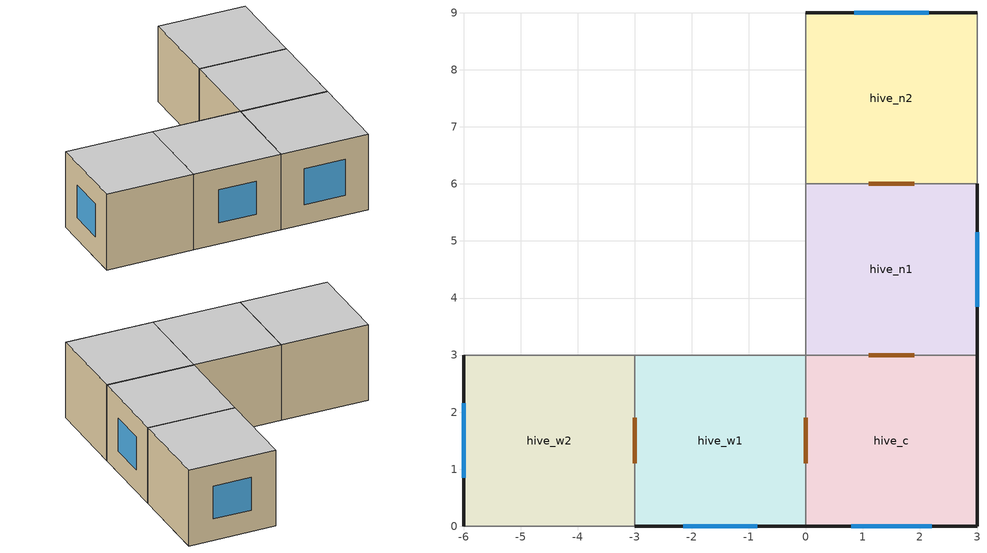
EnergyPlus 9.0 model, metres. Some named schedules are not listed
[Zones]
hive_c
 floor adiabatic (floor): 3,3 3,0 0,0 0,3 z0
 wall outside (ext_wall): 0,0 3,0 3,3 z0:2.7
 wall to hive_n1 (int_wall): 3,3 0,3 z0:2.7
 wall to hive_w1 (int_wall): 0,3 0,0 z0:2.7
 window (simple_window): 0.79,0 2.21,0 z0.71:1.99
 door inside (door_3_cm): 1.9,3 1.1,3 / 0,1.9 0,1.1 z0:2.1
 ceiling adiabatic (ceiling): 0,3 0,0 3,0 3,3 z2.7
hive_n1
 floor adiabatic (floor): 3,6 3,3 0,3 0,6 z0
 wall outside (ext_wall): 3,3 3,6 z0:2.7
 wall to hive_n2 (int_wall): 3,6 0,6 z0:2.7
 wall adiabatic (int_wall): 0,6 0,3 z0:2.7
 window (simple_window): 3,3.85 3,5.15 z0.76:1.94
 door inside (door_3_cm): 1.9,6 1.1,6 z0:2.1
 ceiling adiabatic (ceiling): 0,6 0,3 3,3 3,6 z2.7
hive_n2
 floor adiabatic (floor): 3,9 3,6 0,6 0,9 z0
 wall outside (ext_wall): 3,9 0,9 z0:2.7
 wall adiabatic (int_wall): 3,6 3,9 / 0,9 0,6 z0:2.7
 window (simple_window): 2.15,9 0.85,9 z0.76:1.94
 ceiling adiabatic (ceiling): 0,9 0,6 3,6 3,9 z2.7
hive_w1
 floor adiabatic (floor): 0,3 0,0 -3,0 -3,3 z0
 wall outside (ext_wall): -3,0 0,0 z0:2.7
 wall adiabatic (int_wall): 0,3 -3,3 z0:2.7
 wall to hive_w2 (int_wall): -3,3 -3,0 z0:2.7
 window (simple_window): -2.15,0 -0.85,0 z0.76:1.94
 door inside (door_3_cm): -3,1.9 -3,1.1 z0:2.1
 ceiling adiabatic (ceiling): -3,3 -3,0 0,0 0,3 z2.7
hive_w2
 floor adiabatic (floor): -3,3 -3,0 -6,0 -6,3 z0
 wall outside (ext_wall): -6,3 -6,0 z0:2.7
 wall adiabatic (int_wall): -6,0 -3,0 / -3,3 -6,3 z0:2.7
 window (simple_window): -6,2.15 -6,0.85 z0.76:1.94
 ceiling adiabatic (ceiling): -6,3 -6,0 -3,0 -3,3 z2.7
[Building]
extended_hive: Loads convergence tolerance value=0.04; Maximum number of warmup days=25; Minimum number of warmup days=6; North axis=0; Solar distribution=FullInteriorAndExteriorWithReflections; Temperature convergence tolerance value=0.4; Terrain=City
[Construction]
floor: impermeabilizacao, concreto_5cm, contrapiso, piso_ceramico
ceiling: piso_ceramico, contrapiso, concreto_5cm, impermeabilizacao
ext_wall; int_wall: concreto_10cm
door_3_cm: porta_mad_int_3cm
simple_window: vidro_simples_0.87
[Material] Thermal absorptance=0.9
Name | Conductivity | Density | Roughness | Solar absorptance | Specific heat | Thickness | Visible absorptance
concreto_5cm | 1.75 | 2200 | MediumRough | 0.7 | 1000 | 0.05 | 0.7
concreto_10cm | 1.75 | 2200 | Rough | 0.5 | 1000 | 0.1 | 0.5
contrapiso | 1.15 | 2000 | MediumRough | 0.7 | 1000 | 0.02 | 0.7
impermeabilizacao | 0.23 | 1000 | Smooth | 0.7 | 920 | 0.0001 | 0.7
piso_ceramico | 1.05 | 2000 | Smooth | 0.7 | 920 | 0.0075 | 0.7
porta_mad_int_3cm | 0.15 | 650 | MediumSmooth | 0.5 | 2300 | 0.03 | 0.5
[WindowMaterial:SimpleGlazingSystem]
vidro_simples_0.87: Solar heat gain coefficient=0.87; U factor=5.7
[ElectricEquipment] Design level=120; Design level calculation method=EquipmentLevel; End use subcategory=General; Fraction latent=0; Fraction lost=0; Fraction radiant=0.3; Schedule=sch_equip_living
Name | Zone or zonelist
equip_hive_n1 | hive_n1
equip_hive_w2 | hive_w2
[Lights] Design level calculation method=Watts/Area; End use subcategory=GeneralLights; Fraction radiant=0.32; Fraction replaceable=0; Fraction visible=0.23; Return air fraction=0; Watts per zone floor area=5
Name | Zone or zonelist | Schedule
lights_hive_c | hive_c | sch_ilum_dorm
lights_hive_n1 | hive_n1 | sch_ilum_living
lights_hive_n2 | hive_n2 | sch_ilum_dorm
lights_hive_w1 | hive_w1 | sch_ilum_dorm
lights_hive_w2 | hive_w2 | sch_ilum_living
[People] Fraction radiant=0.3; Number of people calculation method=People
Name | Zone or zonelist | Number of people | Activity level schedule | Number of people schedule
people_hive_c | hive_c | 2 | sch_activ_dorm | sch_occup_dorm
people_hive_n1 | hive_n1 | 4 | sch_activ_living | sch_occup_living
people_hive_n2 | hive_n2 | 2 | sch_activ_dorm | sch_occup_dorm
people_hive_w1 | hive_w1 | 2 | sch_activ_dorm | sch_occup_dorm
people_hive_w2 | hive_w2 | 4 | sch_activ_living | sch_occup_living
[Zone] Multiplier=1
hive_c; hive_n1; hive_n2; hive_w1; hive_w2
[Schedule:Compact]
sch_activ_living: Through: 12/31, For:AllDays, Until: 24:00, 108
sch_activ_dorm: Through: 12/31, For:AllDays, Until: 24:00, 81
sch_equip_living: Through: 12/31, For:AllDays, Until: 14:00, 0, Until: 22:00, 1, Until: 24:00, 0
sch_ilum_living: Through: 12/31, For: AllDays, Until: 16:00, 0, Until: 22:00, 1, Until: 24:00, 0
sch_ilum_dorm: Through: 12/31, For: AllDays, Until: 06:00, 0, Until: 08:00, 1, Until: 22:00, 0, Until: 24:00, 1
sch_occup_living: Through: 12/31, For: AllDays, Until: 14:00, 0, Until: 18:00, 0.5, Until: 22:00, 1, Until: 24:00, 0
sch_occup_dorm: Through: 12/31, For: AllDays, Until: 08:00, 1, Until: 22:00, 0, Until 24:00, 1
[AirflowNetwork:MultiZone:Component:DetailedOpening] Discharge coefficient for opening factor 1=0.001; Discharge coefficient for opening factor 2=0.65; Extra crack length or height of pivoting axis=0; Height factor for opening factor 1=1; Height factor for opening factor 2=1; Number of sets of opening factor data=2; Opening factor 1=0; Opening factor 2=1; Start height factor for opening factor 1=0; Start height factor for opening factor 2=0; Type of rectangular large vertical opening lvo=NonPivoted; Width factor for opening factor 1=0
Name | Air mass flow coefficient when opening is closed | Air mass flow exponent when opening is closed | Width factor for opening factor 2
window_opening | 0.0003 | 0.63 | 0.45
door_opening | 0.0024 | 0.59 | 1
[AirflowNetwork:MultiZone:Surface] Window door opening factor or crack factor=1
Name | Leakage component | Surface | Ventilation control mode | Ventilation control zone temperature setpoint schedule | Venting availability schedule
afn_hive_c_window_s | window_opening | hive_c_window_s | Temperature | sch_window_behav | sch_afn_dorm
afn_hive_n1_window_e | window_opening | hive_n1_window_e | Temperature | sch_window_behav | sch_afn_living
afn_hive_n2_window_n | window_opening | hive_n2_window_n | Temperature | sch_window_behav | sch_afn_dorm
afn_hive_w1_window_s | window_opening | hive_w1_window_s | Temperature | sch_window_behav | sch_afn_dorm
afn_hive_w2_window_w | window_opening | hive_w2_window_w | Temperature | sch_window_behav | sch_afn_living
afn_hive_c_door_n | door_opening | hive_c_door_n | NoVent
afn_hive_c_door_w | door_opening | hive_c_door_w | NoVent
afn_hive_n1_door_n | door_opening | hive_n1_door_n | NoVent
afn_hive_w1_door_w | door_opening | hive_w1_door_w | NoVent
[AirflowNetwork:MultiZone:Zone]
Name | Zone
afn_hive_c | hive_c
afn_hive_n1 | hive_n1
afn_hive_n2 | hive_n2
afn_hive_w1 | hive_w1
afn_hive_w2 | hive_w2
[AirflowNetwork:SimulationControl]
afn_control: Absolute airflow convergence tolerance=1e-06; Airflownetwork control=MultizoneWithoutDistribution; Azimuth angle of long axis of building=90; Building type=LowRise; Convergence acceleration limit=-0.5; Height selection for local wind pressure calculation=OpeningHeight; Initialization type=LinearInitializationMethod; Maximum number of iterations=500; Ratio of building width along short axis to width along long axis=1; Relative airflow convergence tolerance=0.0001; Wind pressure coefficient type=SurfaceAverageCalculation
